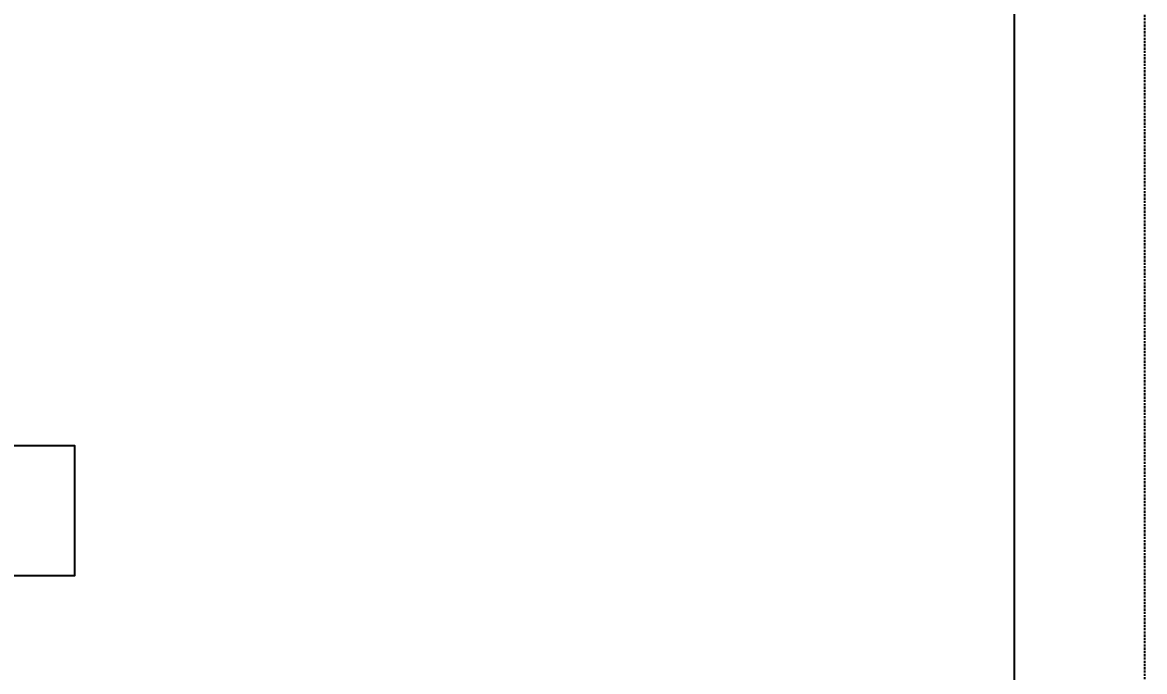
# Model space of a CAD drawing. Extents: x 315688 to 316188, y 304140 to 304940.
# Drawn here: x 315929.7 to 316187.7, y 304540.4 to 304689.6 of the extents above; entities that cross this region are included whole.
import ezdxf
from ezdxf.enums import TextEntityAlignment as Align

# ---------------------------------------------------------------- set-up
doc = ezdxf.new("R2010")
doc.units = 0
doc.header["$MEASUREMENT"] = 0
doc.linetypes.add('DASH', pattern=[0.35, 0.25, -0.1])
doc.linetypes.add('DASHED', pattern=[0.75, 0.5, -0.25])
doc.layers.add('元件', color=7, linetype='Continuous')
doc.layers.add('布置图', color=30, linetype='Continuous')
doc.styles.add('LEAD', font='', dxfattribs={"width": 0.8})
doc.styles.get('LEAD').set_extended_font_data('SimSun')

# ---------------------------------------------------------------- blocks, each defined once
blk = doc.blocks.new('Manufacturer光辉PartName剩余电流互感器Series一体式ShellFrame250LimitingCurrentRemarkPartTypeMinCurrent16MaxCurrent250PolesMinPower0MaxPower0LibType2DelFlgfalseUpdateDate')
at = {"color": 0, "transparency": 33554687}
blk.add_lwpolyline([(-62.5, 15), (62.5, 15), (62.5, -15), (-62.5, -15)], close=True, dxfattribs=at)
at = {"layer": '元件', "linetype": 'DASH', "transparency": 33554687, "style": 'LEAD', "width": 0.6}
blk.add_text('LE', height=11, dxfattribs=at).set_placement((0, -5.38), align=Align.CENTER)

msp = doc.modelspace()

# ---------------------------------------------------------------- linework, layer by layer
at = {"color": 2}
msp.add_lwpolyline([(315717.68, 304890.38), (316157.68, 304890.38), (316157.68, 304190.38), (315717.68, 304190.38)], close=True, dxfattribs=at)
at = {"layer": '布置图', "linetype": 'DASHED'}
msp.add_lwpolyline([(315687.68, 304940.38), (316187.68, 304940.38), (316187.68, 304140.38), (315687.68, 304140.38)], close=True, dxfattribs=at)

# ---------------------------------------------------------------- block references
msp.add_blockref('Manufacturer光辉PartName剩余电流互感器Series一体式ShellFrame250LimitingCurrentRemarkPartTypeMinCurrent16MaxCurrent250PolesMinPower0MaxPower0LibType2DelFlgfalseUpdateDate', (315879.18, 304577.38))

doc.saveas('drawing.dxf')
